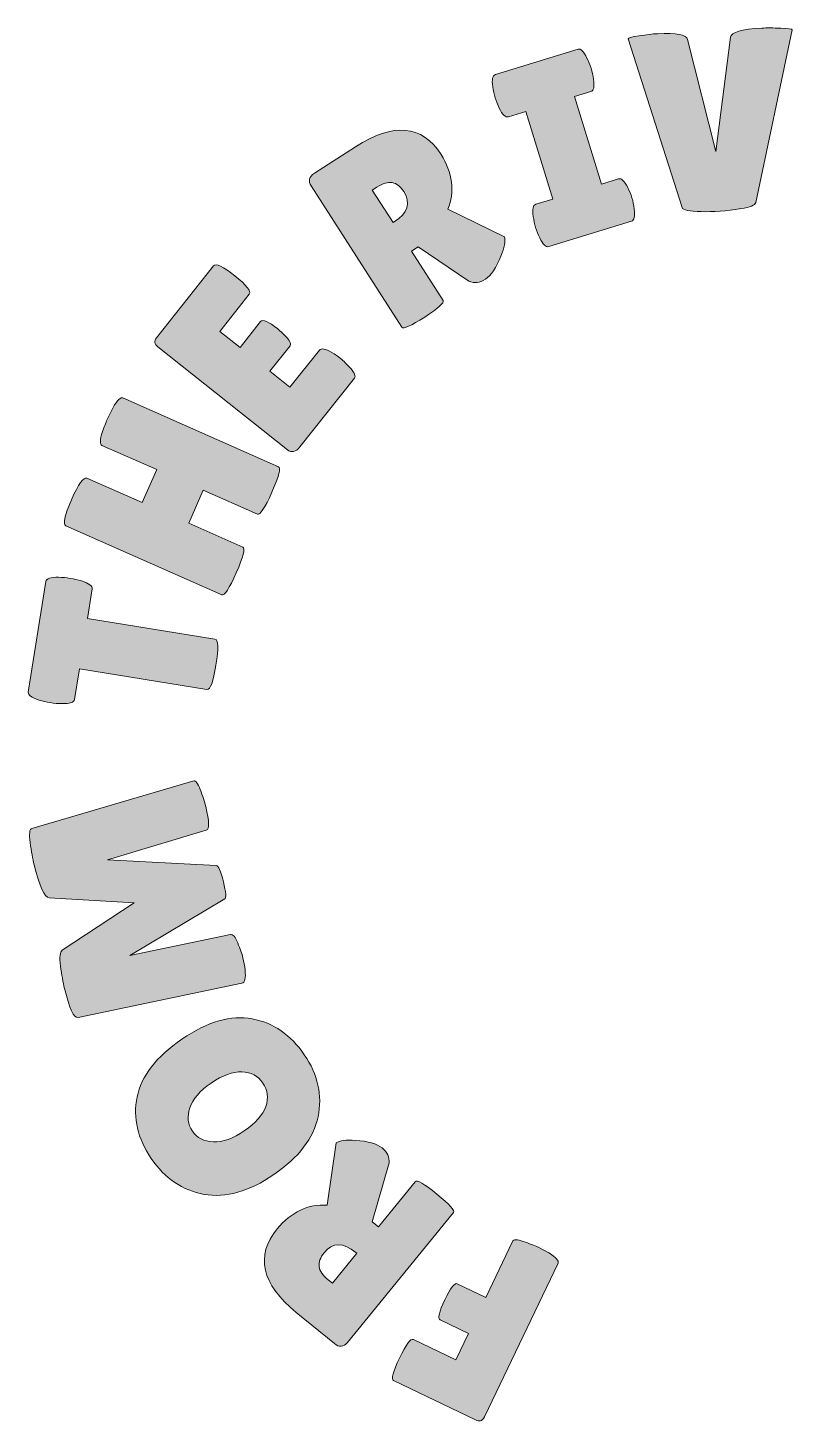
# Model space of a CAD drawing. Extents: x 389 to 737, y -670 to -333.
# Drawn here: x 388.7 to 573, y -668.7 to -333 of the extents above; entities that cross this region are included whole.
import ezdxf

# ---------------------------------------------------------------- set-up
doc = ezdxf.new("R2010")
doc.units = 0
doc.header["$MEASUREMENT"] = 0
doc.layers.add('Layer 1', color=7, linetype='Continuous', lineweight=0)

# ---------------------------------------------------------------- blocks, each defined once
blk = doc.blocks.new('Block_0')
at = {"layer": 'Layer 1', "true_color": 0x231f20, "transparency": 33554687}
h = blk.add_hatch(color=250, dxfattribs=at)
h.dxf.hatch_style = 2
edge = h.paths.add_edge_path()
edge.add_spline(control_points=[(533.45, -335.66), (533.44, -335.45), (534.33, -335.21), (536.11, -334.93), (537.9, -334.65), (539.37, -334.47), (540.53, -334.41), (545.11, -334.17), (547.53, -334.64), (547.8, -335.83), (547.8, -335.83), (554.57, -362.79), (554.57, -362.79), (554.57, -362.79), (558.14, -335.28), (558.14, -335.28), (558.33, -334.07), (560.85, -333.33), (565.72, -333.08), (566.92, -333.01), (568.43, -333.02), (570.26, -333.08), (572.08, -333.15), (573, -333.29), (573.01, -333.5), (573.01, -333.5), (564.23, -375.06), (564.23, -375.06), (564.1, -375.73), (562.9, -376.23), (560.64, -376.56), (557.15, -377.12), (553.97, -377.36), (551.09, -377.28), (548.21, -377.21), (546.67, -376.89), (546.47, -376.32), (546.47, -376.32), (533.45, -335.66), (533.45, -335.66)], knot_values=[0, 0, 0, 0, 1, 1, 1, 2, 2, 2, 3, 3, 3, 4, 4, 4, 5, 5, 5, 6, 6, 6, 7, 7, 7, 8, 8, 8, 9, 9, 9, 10, 10, 10, 11, 11, 11, 12, 12, 12, 13, 13, 13, 13], degree=3, periodic=0)
h = blk.add_hatch(color=250, dxfattribs=at)
h.dxf.hatch_style = 2
edge = h.paths.add_edge_path()
edge.add_spline(control_points=[(515.27, -374.26), (515.27, -374.26), (508.8, -353.16), (508.8, -353.16), (508.8, -353.16), (504.59, -354.45), (504.59, -354.45), (503.92, -354.66), (503.18, -353.96), (502.38, -352.34), (502.01, -351.55), (501.69, -350.72), (501.42, -349.85), (501.16, -348.98), (500.96, -348.11), (500.82, -347.24), (500.57, -345.46), (500.79, -344.46), (501.46, -344.26), (501.46, -344.26), (521.38, -338.15), (521.38, -338.15), (522.05, -337.94), (522.76, -338.65), (523.52, -340.28), (523.93, -341.06), (524.27, -341.89), (524.54, -342.75), (524.81, -343.62), (524.99, -344.5), (525.09, -345.38), (525.37, -347.15), (525.18, -348.14), (524.5, -348.34), (524.5, -348.34), (520.53, -349.56), (520.53, -349.56), (520.53, -349.56), (527.01, -370.66), (527.01, -370.66), (527.01, -370.66), (531.16, -369.39), (531.16, -369.39), (531.83, -369.18), (532.56, -369.89), (533.36, -371.5), (533.77, -372.28), (534.11, -373.11), (534.38, -373.98), (534.65, -374.85), (534.83, -375.72), (534.92, -376.6), (535.17, -378.38), (534.96, -379.38), (534.28, -379.58), (534.28, -379.58), (514.31, -385.71), (514.31, -385.71), (513.64, -385.92), (512.92, -385.21), (512.16, -383.58), (511.75, -382.8), (511.41, -381.98), (511.14, -381.11), (510.88, -380.24), (510.7, -379.36), (510.6, -378.48), (510.32, -376.71), (510.51, -375.72), (511.18, -375.52), (511.18, -375.52), (515.27, -374.26), (515.27, -374.26)], knot_values=[0, 0, 0, 0, 1, 1, 1, 2, 2, 2, 3, 3, 3, 4, 4, 4, 5, 5, 5, 6, 6, 6, 7, 7, 7, 8, 8, 8, 9, 9, 9, 10, 10, 10, 11, 11, 11, 12, 12, 12, 13, 13, 13, 14, 14, 14, 15, 15, 15, 16, 16, 16, 17, 17, 17, 18, 18, 18, 19, 19, 19, 20, 20, 20, 21, 21, 21, 22, 22, 22, 23, 23, 23, 24, 24, 24, 24], degree=3, periodic=0)
h = blk.add_hatch(color=250, dxfattribs=at)
h.dxf.hatch_style = 2
edge = h.paths.add_edge_path()
edge.add_spline(control_points=[(471.77, -372.11), (471.77, -372.11), (476.8, -379.94), (476.8, -379.94), (476.8, -379.94), (477.06, -379.77), (477.06, -379.77), (480.37, -377.65), (481.13, -375.21), (479.37, -372.46), (478.56, -371.21), (477.64, -370.49), (476.61, -370.29), (475.58, -370.1), (474.33, -370.47), (472.87, -371.41), (472.87, -371.41), (471.77, -372.11), (471.77, -372.11)], knot_values=[0, 0, 0, 0, 1, 1, 1, 2, 2, 2, 3, 3, 3, 4, 4, 4, 5, 5, 5, 6, 6, 6, 6], degree=3, periodic=0)
edge = h.paths.add_edge_path()
edge.add_spline(control_points=[(488.84, -398.66), (489.2, -399.22), (487.73, -400.56), (484.42, -402.68), (481.08, -404.82), (479.25, -405.64), (478.91, -405.12), (478.91, -405.12), (457.05, -371.11), (457.05, -371.11), (456.27, -369.9), (456.52, -368.87), (457.81, -368.05), (457.81, -368.05), (467.77, -361.64), (467.77, -361.64), (476.91, -355.76), (483.77, -356.39), (488.36, -363.52), (489.74, -365.67), (490.58, -367.9), (490.88, -370.19), (491.17, -372.48), (490.89, -374.64), (490.03, -376.66), (490.03, -376.66), (503.64, -383.39), (503.64, -383.39), (503.9, -384.4), (503.61, -385.94), (502.78, -388), (501.65, -390.84), (500.41, -392.69), (499.05, -393.57), (497.7, -394.44), (496.38, -394.6), (495.09, -394.05), (495.09, -394.05), (482.85, -385.78), (482.85, -385.78), (482.85, -385.78), (481.23, -386.82), (481.23, -386.82), (481.23, -386.82), (488.84, -398.66), (488.84, -398.66)], knot_values=[0, 0, 0, 0, 1, 1, 1, 2, 2, 2, 3, 3, 3, 4, 4, 4, 5, 5, 5, 6, 6, 6, 7, 7, 7, 8, 8, 8, 9, 9, 9, 10, 10, 10, 11, 11, 11, 12, 12, 12, 13, 13, 13, 14, 14, 14, 15, 15, 15, 15], degree=3, periodic=0)
h = blk.add_hatch(color=250, dxfattribs=at)
h.dxf.hatch_style = 2
edge = h.paths.add_edge_path()
edge.add_spline(control_points=[(444.86, -403.79), (445.35, -403.17), (446.73, -403.76), (449, -405.56), (449.67, -406.1), (450.42, -406.81), (451.23, -407.69), (452.03, -408.57), (452.28, -409.2), (451.97, -409.59), (451.97, -409.59), (447.08, -415.76), (447.08, -415.76), (447.08, -415.76), (451.93, -419.61), (451.93, -419.61), (451.93, -419.61), (459.03, -410.68), (459.03, -410.68), (459.46, -410.13), (460.47, -410.32), (462.05, -411.26), (462.74, -411.65), (463.44, -412.12), (464.13, -412.67), (464.83, -413.23), (465.65, -414.04), (466.59, -415.1), (467.54, -416.17), (467.83, -416.93), (467.47, -417.39), (467.47, -417.39), (454.29, -433.99), (454.29, -433.99), (453.31, -435.22), (452.32, -435.44), (451.32, -434.64), (451.32, -434.64), (420.1, -409.85), (420.1, -409.85), (419.26, -409.18), (419.13, -408.48), (419.72, -407.73), (419.72, -407.73), (433.52, -390.35), (433.52, -390.35), (434.06, -389.67), (435.77, -390.47), (438.63, -392.74), (441.5, -395.02), (442.66, -396.49), (442.12, -397.17), (442.12, -397.17), (434.99, -406.16), (434.99, -406.16), (434.99, -406.16), (439.89, -410.05), (439.89, -410.05), (439.89, -410.05), (444.86, -403.79), (444.86, -403.79)], knot_values=[0, 0, 0, 0, 1, 1, 1, 2, 2, 2, 3, 3, 3, 4, 4, 4, 5, 5, 5, 6, 6, 6, 7, 7, 7, 8, 8, 8, 9, 9, 9, 10, 10, 10, 11, 11, 11, 12, 12, 12, 13, 13, 13, 14, 14, 14, 15, 15, 15, 16, 16, 16, 17, 17, 17, 18, 18, 18, 19, 19, 19, 20, 20, 20, 20], degree=3, periodic=0)
h = blk.add_hatch(color=250, dxfattribs=at)
h.dxf.hatch_style = 2
edge = h.paths.add_edge_path()
edge.add_spline(control_points=[(449.14, -438.74), (449.79, -439.02), (449.26, -441.08), (447.57, -444.89), (445.88, -448.71), (444.72, -450.48), (444.08, -450.19), (444.08, -450.19), (431.04, -444.42), (431.04, -444.42), (431.04, -444.42), (427.52, -452.36), (427.52, -452.36), (427.52, -452.36), (440.56, -458.13), (440.56, -458.13), (441.21, -458.41), (440.68, -460.47), (438.99, -464.28), (437.3, -468.1), (436.14, -469.87), (435.5, -469.58), (435.5, -469.58), (397.9, -452.95), (397.9, -452.95), (397.11, -452.6), (397.56, -450.51), (399.25, -446.7), (400.94, -442.88), (402.18, -441.15), (402.97, -441.5), (402.97, -441.5), (416.3, -447.39), (416.3, -447.39), (416.3, -447.39), (419.81, -439.45), (419.81, -439.45), (419.81, -439.45), (406.6, -433.61), (406.6, -433.61), (406.07, -433.38), (406.11, -432.26), (406.72, -430.27), (407.08, -429.26), (407.47, -428.28), (407.89, -427.33), (407.89, -427.33), (409.28, -424.49), (409.28, -424.49), (410.34, -422.7), (411.14, -421.92), (411.67, -422.16), (411.67, -422.16), (449.14, -438.74), (449.14, -438.74)], knot_values=[0, 0, 0, 0, 1, 1, 1, 2, 2, 2, 3, 3, 3, 4, 4, 4, 5, 5, 5, 6, 6, 6, 7, 7, 7, 8, 8, 8, 9, 9, 9, 10, 10, 10, 11, 11, 11, 12, 12, 12, 13, 13, 13, 14, 14, 14, 15, 15, 15, 16, 16, 16, 17, 17, 17, 18, 18, 18, 18], degree=3, periodic=0)
h = blk.add_hatch(color=250, dxfattribs=at)
h.dxf.hatch_style = 2
edge = h.paths.add_edge_path()
edge.add_spline(control_points=[(433.84, -480.26), (434.65, -480.39), (434.74, -482.47), (434.09, -486.52), (433.45, -490.56), (432.71, -492.51), (431.9, -492.38), (431.9, -492.38), (401.16, -487.47), (401.16, -487.47), (401.16, -487.47), (399.99, -494.81), (399.99, -494.81), (399.88, -495.51), (398.86, -495.85), (396.94, -495.83), (396.02, -495.81), (395.09, -495.73), (394.15, -495.58), (393.22, -495.43), (392.31, -495.22), (391.43, -494.95), (389.6, -494.37), (388.74, -493.73), (388.85, -493.03), (388.85, -493.03), (393.1, -466.4), (393.1, -466.4), (393.22, -465.71), (394.23, -465.37), (396.16, -465.38), (397.07, -465.4), (398, -465.49), (398.94, -465.64), (399.88, -465.79), (400.79, -466), (401.67, -466.26), (403.5, -466.85), (404.36, -467.49), (404.25, -468.18), (404.25, -468.18), (403.1, -475.35), (403.1, -475.35), (403.1, -475.35), (433.84, -480.26), (433.84, -480.26)], knot_values=[0, 0, 0, 0, 1, 1, 1, 2, 2, 2, 3, 3, 3, 4, 4, 4, 5, 5, 5, 6, 6, 6, 7, 7, 7, 8, 8, 8, 9, 9, 9, 10, 10, 10, 11, 11, 11, 12, 12, 12, 13, 13, 13, 14, 14, 14, 15, 15, 15, 15], degree=3, periodic=0)
h = blk.add_hatch(color=250, dxfattribs=at)
h.dxf.hatch_style = 2
edge = h.paths.add_edge_path()
edge.add_spline(control_points=[(431.63, -520.62), (432.51, -524.19), (432.55, -526.08), (431.75, -526.28), (431.75, -526.28), (407.91, -533.48), (407.91, -533.48), (407.91, -533.48), (434.16, -534.81), (434.16, -534.81), (434.68, -534.85), (435.26, -536.16), (435.89, -538.73), (436.52, -541.3), (436.63, -542.68), (436.21, -542.86), (436.21, -542.86), (413.33, -556.53), (413.33, -556.53), (413.33, -556.53), (437.56, -551.47), (437.56, -551.47), (438.17, -551.36), (438.77, -552.02), (439.35, -553.46), (439.94, -554.89), (440.35, -556.09), (440.6, -557.08), (440.84, -558.06), (441.01, -559.03), (441.12, -559.98), (441.31, -561.98), (441.04, -563.04), (440.31, -563.18), (440.31, -563.18), (400.83, -571.42), (400.83, -571.42), (399.87, -571.66), (398.79, -569.33), (397.58, -564.43), (397.23, -562.98), (396.9, -561.19), (396.61, -559.05), (396.32, -556.91), (396.46, -555.64), (397.05, -555.24), (397.05, -555.24), (414.35, -543.83), (414.35, -543.83), (414.35, -543.83), (393.88, -542.61), (393.88, -542.61), (392.75, -542.5), (391.54, -539.86), (390.27, -534.69), (389.9, -533.2), (389.58, -531.4), (389.29, -529.28), (389, -527.16), (389.14, -526.03), (389.7, -525.89), (389.7, -525.89), (428.77, -514.43), (428.77, -514.43), (429.21, -514.32), (429.72, -515.02), (430.31, -516.54), (430.9, -518.06), (431.34, -519.42), (431.63, -520.62)], knot_values=[0, 0, 0, 0, 1, 1, 1, 2, 2, 2, 3, 3, 3, 4, 4, 4, 5, 5, 5, 6, 6, 6, 7, 7, 7, 8, 8, 8, 9, 9, 9, 10, 10, 10, 11, 11, 11, 12, 12, 12, 13, 13, 13, 14, 14, 14, 15, 15, 15, 16, 16, 16, 17, 17, 17, 18, 18, 18, 19, 19, 19, 20, 20, 20, 21, 21, 21, 22, 22, 22, 23, 23, 23, 23], degree=3, periodic=0)
h = blk.add_hatch(color=250, dxfattribs=at)
h.dxf.hatch_style = 2
edge = h.paths.add_edge_path()
edge.add_spline(control_points=[(428.41, -598.82), (429.53, -600.46), (431.22, -601.32), (433.47, -601.4), (435.73, -601.49), (438.22, -600.6), (440.93, -598.75), (443.65, -596.89), (445.36, -594.94), (446.09, -592.89), (446.82, -590.84), (446.59, -588.95), (445.41, -587.23), (444.24, -585.51), (442.55, -584.61), (440.34, -584.54), (438.14, -584.47), (435.68, -585.36), (432.95, -587.23), (430.22, -589.1), (428.5, -591.09), (427.79, -593.2), (427.08, -595.31), (427.29, -597.19), (428.41, -598.82)], knot_values=[0, 0, 0, 0, 1, 1, 1, 2, 2, 2, 3, 3, 3, 4, 4, 4, 5, 5, 5, 6, 6, 6, 7, 7, 7, 8, 8, 8, 8], degree=3, periodic=0)
edge = h.paths.add_edge_path()
edge.add_spline(control_points=[(455.39, -580.41), (458.67, -585.2), (459.77, -590.18), (458.7, -595.35), (457.63, -600.51), (454.08, -605.15), (448.06, -609.27), (442.03, -613.39), (436.43, -614.98), (431.23, -614.05), (426.04, -613.12), (421.79, -610.24), (418.49, -605.42), (415.19, -600.59), (414.05, -595.65), (415.08, -590.59), (416.1, -585.53), (419.71, -580.89), (425.9, -576.65), (432.09, -572.42), (437.74, -570.79), (442.83, -571.76), (447.93, -572.73), (452.12, -575.61), (455.39, -580.41)], knot_values=[0, 0, 0, 0, 1, 1, 1, 2, 2, 2, 3, 3, 3, 4, 4, 4, 5, 5, 5, 6, 6, 6, 7, 7, 7, 8, 8, 8, 8], degree=3, periodic=0)
h = blk.add_hatch(color=250, dxfattribs=at)
h.dxf.hatch_style = 2
edge = h.paths.add_edge_path()
edge.add_spline(control_points=[(462.18, -635.45), (462.18, -635.45), (468.07, -628.25), (468.07, -628.25), (468.07, -628.25), (467.83, -628.05), (467.83, -628.05), (464.79, -625.57), (462.23, -625.59), (460.17, -628.12), (459.23, -629.27), (458.82, -630.37), (458.96, -631.41), (459.09, -632.46), (459.83, -633.53), (461.17, -634.63), (461.17, -634.63), (462.18, -635.45), (462.18, -635.45)], knot_values=[0, 0, 0, 0, 1, 1, 1, 2, 2, 2, 3, 3, 3, 4, 4, 4, 5, 5, 5, 6, 6, 6, 6], degree=3, periodic=0)
edge = h.paths.add_edge_path()
edge.add_spline(control_points=[(482.15, -611.01), (482.57, -610.5), (484.3, -611.49), (487.34, -613.97), (490.41, -616.48), (491.75, -617.98), (491.36, -618.46), (491.36, -618.46), (465.78, -649.76), (465.78, -649.76), (464.87, -650.88), (463.82, -650.96), (462.63, -649.99), (462.63, -649.99), (453.46, -642.5), (453.46, -642.5), (445.04, -635.62), (443.52, -628.9), (448.88, -622.34), (450.5, -620.35), (452.36, -618.87), (454.44, -617.88), (456.53, -616.89), (458.67, -616.49), (460.87, -616.68), (460.87, -616.68), (463.06, -601.65), (463.06, -601.65), (463.94, -601.1), (465.49, -600.9), (467.71, -601.05), (470.76, -601.25), (472.9, -601.85), (474.15, -602.87), (475.4, -603.89), (475.96, -605.1), (475.84, -606.49), (475.84, -606.49), (471.76, -620.7), (471.76, -620.7), (471.76, -620.7), (473.25, -621.91), (473.25, -621.91), (473.25, -621.91), (482.15, -611.01), (482.15, -611.01)], knot_values=[0, 0, 0, 0, 1, 1, 1, 2, 2, 2, 3, 3, 3, 4, 4, 4, 5, 5, 5, 6, 6, 6, 7, 7, 7, 8, 8, 8, 9, 9, 9, 10, 10, 10, 11, 11, 11, 12, 12, 12, 13, 13, 13, 14, 14, 14, 15, 15, 15, 15], degree=3, periodic=0)
h = blk.add_hatch(color=250, dxfattribs=at)
h.dxf.hatch_style = 2
edge = h.paths.add_edge_path()
edge.add_spline(control_points=[(476.93, -658.91), (476.3, -658.6), (476.77, -656.8), (478.35, -653.51), (479.94, -650.21), (481.04, -648.71), (481.68, -649.01), (481.68, -649.01), (491.91, -653.92), (491.91, -653.92), (491.91, -653.92), (494.96, -647.55), (494.96, -647.55), (494.96, -647.55), (488.14, -644.28), (488.14, -644.28), (487.51, -643.97), (487.89, -642.38), (489.27, -639.49), (490.66, -636.6), (491.65, -635.3), (492.24, -635.59), (492.24, -635.59), (499.12, -638.88), (499.12, -638.88), (499.12, -638.88), (505.58, -625.41), (505.58, -625.41), (505.83, -624.89), (506.7, -624.88), (508.18, -625.38), (509.65, -625.89), (510.86, -626.36), (511.79, -626.81), (511.79, -626.81), (514.36, -628.18), (514.36, -628.18), (516.08, -629.28), (516.82, -630.09), (516.57, -630.61), (516.57, -630.61), (498.81, -667.62), (498.81, -667.62), (498.53, -668.21), (498.22, -668.55), (497.89, -668.62), (497.56, -668.69), (497.15, -668.61), (496.66, -668.37), (496.66, -668.37), (476.93, -658.91), (476.93, -658.91)], knot_values=[0, 0, 0, 0, 1, 1, 1, 2, 2, 2, 3, 3, 3, 4, 4, 4, 5, 5, 5, 6, 6, 6, 7, 7, 7, 8, 8, 8, 9, 9, 9, 10, 10, 10, 11, 11, 11, 12, 12, 12, 13, 13, 13, 14, 14, 14, 15, 15, 15, 16, 16, 16, 17, 17, 17, 17], degree=3, periodic=0)
at = {"layer": 'Layer 1'}
for points, knots in [([(533.45, -335.66), (533.44, -335.45), (534.33, -335.21), (536.11, -334.93), (537.9, -334.65), (539.37, -334.47), (540.53, -334.41), (545.11, -334.17), (547.53, -334.64), (547.8, -335.83), (547.8, -335.83), (554.57, -362.79), (554.57, -362.79), (554.57, -362.79), (558.14, -335.28), (558.14, -335.28), (558.33, -334.07), (560.85, -333.33), (565.72, -333.08), (566.92, -333.01), (568.43, -333.02), (570.26, -333.08), (572.08, -333.15), (573, -333.29), (573.01, -333.5), (573.01, -333.5), (564.23, -375.06), (564.23, -375.06), (564.1, -375.73), (562.9, -376.23), (560.64, -376.56), (557.15, -377.12), (553.97, -377.36), (551.09, -377.28), (548.21, -377.21), (546.67, -376.89), (546.47, -376.32), (546.47, -376.32), (533.45, -335.66), (533.45, -335.66)], [0, 0, 0, 0, 1, 1, 1, 2, 2, 2, 3, 3, 3, 4, 4, 4, 5, 5, 5, 6, 6, 6, 7, 7, 7, 8, 8, 8, 9, 9, 9, 10, 10, 10, 11, 11, 11, 12, 12, 12, 13, 13, 13, 13]), ([(515.27, -374.26), (515.27, -374.26), (508.8, -353.16), (508.8, -353.16), (508.8, -353.16), (504.59, -354.45), (504.59, -354.45), (503.92, -354.66), (503.18, -353.96), (502.38, -352.34), (502.01, -351.55), (501.69, -350.72), (501.42, -349.85), (501.16, -348.98), (500.96, -348.11), (500.82, -347.24), (500.57, -345.46), (500.79, -344.46), (501.46, -344.26), (501.46, -344.26), (521.38, -338.15), (521.38, -338.15), (522.05, -337.94), (522.76, -338.65), (523.52, -340.28), (523.93, -341.06), (524.27, -341.89), (524.54, -342.75), (524.81, -343.62), (524.99, -344.5), (525.09, -345.38), (525.37, -347.15), (525.18, -348.14), (524.5, -348.34), (524.5, -348.34), (520.53, -349.56), (520.53, -349.56), (520.53, -349.56), (527.01, -370.66), (527.01, -370.66), (527.01, -370.66), (531.16, -369.39), (531.16, -369.39), (531.83, -369.18), (532.56, -369.89), (533.36, -371.5), (533.77, -372.28), (534.11, -373.11), (534.38, -373.98), (534.65, -374.85), (534.83, -375.72), (534.92, -376.6), (535.17, -378.38), (534.96, -379.38), (534.28, -379.58), (534.28, -379.58), (514.31, -385.71), (514.31, -385.71), (513.64, -385.92), (512.92, -385.21), (512.16, -383.58), (511.75, -382.8), (511.41, -381.98), (511.14, -381.11), (510.88, -380.24), (510.7, -379.36), (510.6, -378.48), (510.32, -376.71), (510.51, -375.72), (511.18, -375.52), (511.18, -375.52), (515.27, -374.26), (515.27, -374.26)], [0, 0, 0, 0, 1, 1, 1, 2, 2, 2, 3, 3, 3, 4, 4, 4, 5, 5, 5, 6, 6, 6, 7, 7, 7, 8, 8, 8, 9, 9, 9, 10, 10, 10, 11, 11, 11, 12, 12, 12, 13, 13, 13, 14, 14, 14, 15, 15, 15, 16, 16, 16, 17, 17, 17, 18, 18, 18, 19, 19, 19, 20, 20, 20, 21, 21, 21, 22, 22, 22, 23, 23, 23, 24, 24, 24, 24]), ([(488.84, -398.66), (489.2, -399.22), (487.73, -400.56), (484.42, -402.68), (481.08, -404.82), (479.25, -405.64), (478.91, -405.12), (478.91, -405.12), (457.05, -371.11), (457.05, -371.11), (456.27, -369.9), (456.52, -368.87), (457.81, -368.05), (457.81, -368.05), (467.77, -361.64), (467.77, -361.64), (476.91, -355.76), (483.77, -356.39), (488.36, -363.52), (489.74, -365.67), (490.58, -367.9), (490.88, -370.19), (491.17, -372.48), (490.89, -374.64), (490.03, -376.66), (490.03, -376.66), (503.64, -383.39), (503.64, -383.39), (503.9, -384.4), (503.61, -385.94), (502.78, -388), (501.65, -390.84), (500.41, -392.69), (499.05, -393.57), (497.7, -394.44), (496.38, -394.6), (495.09, -394.05), (495.09, -394.05), (482.85, -385.78), (482.85, -385.78), (482.85, -385.78), (481.23, -386.82), (481.23, -386.82), (481.23, -386.82), (488.84, -398.66), (488.84, -398.66)], [0, 0, 0, 0, 1, 1, 1, 2, 2, 2, 3, 3, 3, 4, 4, 4, 5, 5, 5, 6, 6, 6, 7, 7, 7, 8, 8, 8, 9, 9, 9, 10, 10, 10, 11, 11, 11, 12, 12, 12, 13, 13, 13, 14, 14, 14, 15, 15, 15, 15]), ([(471.77, -372.11), (471.77, -372.11), (476.8, -379.94), (476.8, -379.94), (476.8, -379.94), (477.06, -379.77), (477.06, -379.77), (480.37, -377.65), (481.13, -375.21), (479.37, -372.46), (478.56, -371.21), (477.64, -370.49), (476.61, -370.29), (475.58, -370.1), (474.33, -370.47), (472.87, -371.41), (472.87, -371.41), (471.77, -372.11), (471.77, -372.11)], [0, 0, 0, 0, 1, 1, 1, 2, 2, 2, 3, 3, 3, 4, 4, 4, 5, 5, 5, 6, 6, 6, 6]), ([(444.86, -403.79), (445.35, -403.17), (446.73, -403.76), (449, -405.56), (449.67, -406.1), (450.42, -406.81), (451.23, -407.69), (452.03, -408.57), (452.28, -409.2), (451.97, -409.59), (451.97, -409.59), (447.08, -415.76), (447.08, -415.76), (447.08, -415.76), (451.93, -419.61), (451.93, -419.61), (451.93, -419.61), (459.03, -410.68), (459.03, -410.68), (459.46, -410.13), (460.47, -410.32), (462.05, -411.26), (462.74, -411.65), (463.44, -412.12), (464.13, -412.67), (464.83, -413.23), (465.65, -414.04), (466.59, -415.1), (467.54, -416.17), (467.83, -416.93), (467.47, -417.39), (467.47, -417.39), (454.29, -433.99), (454.29, -433.99), (453.31, -435.22), (452.32, -435.44), (451.32, -434.64), (451.32, -434.64), (420.1, -409.85), (420.1, -409.85), (419.26, -409.18), (419.13, -408.48), (419.72, -407.73), (419.72, -407.73), (433.52, -390.35), (433.52, -390.35), (434.06, -389.67), (435.77, -390.47), (438.63, -392.74), (441.5, -395.02), (442.66, -396.49), (442.12, -397.17), (442.12, -397.17), (434.99, -406.16), (434.99, -406.16), (434.99, -406.16), (439.89, -410.05), (439.89, -410.05), (439.89, -410.05), (444.86, -403.79), (444.86, -403.79)], [0, 0, 0, 0, 1, 1, 1, 2, 2, 2, 3, 3, 3, 4, 4, 4, 5, 5, 5, 6, 6, 6, 7, 7, 7, 8, 8, 8, 9, 9, 9, 10, 10, 10, 11, 11, 11, 12, 12, 12, 13, 13, 13, 14, 14, 14, 15, 15, 15, 16, 16, 16, 17, 17, 17, 18, 18, 18, 19, 19, 19, 20, 20, 20, 20]), ([(449.14, -438.74), (449.79, -439.02), (449.26, -441.08), (447.57, -444.89), (445.88, -448.71), (444.72, -450.48), (444.08, -450.19), (444.08, -450.19), (431.04, -444.42), (431.04, -444.42), (431.04, -444.42), (427.52, -452.36), (427.52, -452.36), (427.52, -452.36), (440.56, -458.13), (440.56, -458.13), (441.21, -458.41), (440.68, -460.47), (438.99, -464.28), (437.3, -468.1), (436.14, -469.87), (435.5, -469.58), (435.5, -469.58), (397.9, -452.95), (397.9, -452.95), (397.11, -452.6), (397.56, -450.51), (399.25, -446.7), (400.94, -442.88), (402.18, -441.15), (402.97, -441.5), (402.97, -441.5), (416.3, -447.39), (416.3, -447.39), (416.3, -447.39), (419.81, -439.45), (419.81, -439.45), (419.81, -439.45), (406.6, -433.61), (406.6, -433.61), (406.07, -433.38), (406.11, -432.26), (406.72, -430.27), (407.08, -429.26), (407.47, -428.28), (407.89, -427.33), (407.89, -427.33), (409.28, -424.49), (409.28, -424.49), (410.34, -422.7), (411.14, -421.92), (411.67, -422.16), (411.67, -422.16), (449.14, -438.74), (449.14, -438.74)], [0, 0, 0, 0, 1, 1, 1, 2, 2, 2, 3, 3, 3, 4, 4, 4, 5, 5, 5, 6, 6, 6, 7, 7, 7, 8, 8, 8, 9, 9, 9, 10, 10, 10, 11, 11, 11, 12, 12, 12, 13, 13, 13, 14, 14, 14, 15, 15, 15, 16, 16, 16, 17, 17, 17, 18, 18, 18, 18]), ([(433.84, -480.26), (434.65, -480.39), (434.74, -482.47), (434.09, -486.52), (433.45, -490.56), (432.71, -492.51), (431.9, -492.38), (431.9, -492.38), (401.16, -487.47), (401.16, -487.47), (401.16, -487.47), (399.99, -494.81), (399.99, -494.81), (399.88, -495.51), (398.86, -495.85), (396.94, -495.83), (396.02, -495.81), (395.09, -495.73), (394.15, -495.58), (393.22, -495.43), (392.31, -495.22), (391.43, -494.95), (389.6, -494.37), (388.74, -493.73), (388.85, -493.03), (388.85, -493.03), (393.1, -466.4), (393.1, -466.4), (393.22, -465.71), (394.23, -465.37), (396.16, -465.38), (397.07, -465.4), (398, -465.49), (398.94, -465.64), (399.88, -465.79), (400.79, -466), (401.67, -466.26), (403.5, -466.85), (404.36, -467.49), (404.25, -468.18), (404.25, -468.18), (403.1, -475.35), (403.1, -475.35), (403.1, -475.35), (433.84, -480.26), (433.84, -480.26)], [0, 0, 0, 0, 1, 1, 1, 2, 2, 2, 3, 3, 3, 4, 4, 4, 5, 5, 5, 6, 6, 6, 7, 7, 7, 8, 8, 8, 9, 9, 9, 10, 10, 10, 11, 11, 11, 12, 12, 12, 13, 13, 13, 14, 14, 14, 15, 15, 15, 15]), ([(431.63, -520.62), (432.51, -524.19), (432.55, -526.08), (431.75, -526.28), (431.75, -526.28), (407.91, -533.48), (407.91, -533.48), (407.91, -533.48), (434.16, -534.81), (434.16, -534.81), (434.68, -534.85), (435.26, -536.16), (435.89, -538.73), (436.52, -541.3), (436.63, -542.68), (436.21, -542.86), (436.21, -542.86), (413.33, -556.53), (413.33, -556.53), (413.33, -556.53), (437.56, -551.47), (437.56, -551.47), (438.17, -551.36), (438.77, -552.02), (439.35, -553.46), (439.94, -554.89), (440.35, -556.09), (440.6, -557.08), (440.84, -558.06), (441.01, -559.03), (441.12, -559.98), (441.31, -561.98), (441.04, -563.04), (440.31, -563.18), (440.31, -563.18), (400.83, -571.42), (400.83, -571.42), (399.87, -571.66), (398.79, -569.33), (397.58, -564.43), (397.23, -562.98), (396.9, -561.19), (396.61, -559.05), (396.32, -556.91), (396.46, -555.64), (397.05, -555.24), (397.05, -555.24), (414.35, -543.83), (414.35, -543.83), (414.35, -543.83), (393.88, -542.61), (393.88, -542.61), (392.75, -542.5), (391.54, -539.86), (390.27, -534.69), (389.9, -533.2), (389.58, -531.4), (389.29, -529.28), (389, -527.16), (389.14, -526.03), (389.7, -525.89), (389.7, -525.89), (428.77, -514.43), (428.77, -514.43), (429.21, -514.32), (429.72, -515.02), (430.31, -516.54), (430.9, -518.06), (431.34, -519.42), (431.63, -520.62)], [0, 0, 0, 0, 1, 1, 1, 2, 2, 2, 3, 3, 3, 4, 4, 4, 5, 5, 5, 6, 6, 6, 7, 7, 7, 8, 8, 8, 9, 9, 9, 10, 10, 10, 11, 11, 11, 12, 12, 12, 13, 13, 13, 14, 14, 14, 15, 15, 15, 16, 16, 16, 17, 17, 17, 18, 18, 18, 19, 19, 19, 20, 20, 20, 21, 21, 21, 22, 22, 22, 23, 23, 23, 23]), ([(455.39, -580.41), (458.67, -585.2), (459.77, -590.18), (458.7, -595.35), (457.63, -600.51), (454.08, -605.15), (448.06, -609.27), (442.03, -613.39), (436.43, -614.98), (431.23, -614.05), (426.04, -613.12), (421.79, -610.24), (418.49, -605.42), (415.19, -600.59), (414.05, -595.65), (415.08, -590.59), (416.1, -585.53), (419.71, -580.89), (425.9, -576.65), (432.09, -572.42), (437.74, -570.79), (442.83, -571.76), (447.93, -572.73), (452.12, -575.61), (455.39, -580.41)], [0, 0, 0, 0, 1, 1, 1, 2, 2, 2, 3, 3, 3, 4, 4, 4, 5, 5, 5, 6, 6, 6, 7, 7, 7, 8, 8, 8, 8]), ([(428.41, -598.82), (429.53, -600.46), (431.22, -601.32), (433.47, -601.4), (435.73, -601.49), (438.22, -600.6), (440.93, -598.75), (443.65, -596.89), (445.36, -594.94), (446.09, -592.89), (446.82, -590.84), (446.59, -588.95), (445.41, -587.23), (444.24, -585.51), (442.55, -584.61), (440.34, -584.54), (438.14, -584.47), (435.68, -585.36), (432.95, -587.23), (430.22, -589.1), (428.5, -591.09), (427.79, -593.2), (427.08, -595.31), (427.29, -597.19), (428.41, -598.82)], [0, 0, 0, 0, 1, 1, 1, 2, 2, 2, 3, 3, 3, 4, 4, 4, 5, 5, 5, 6, 6, 6, 7, 7, 7, 8, 8, 8, 8]), ([(482.15, -611.01), (482.57, -610.5), (484.3, -611.49), (487.34, -613.97), (490.41, -616.48), (491.75, -617.98), (491.36, -618.46), (491.36, -618.46), (465.78, -649.76), (465.78, -649.76), (464.87, -650.88), (463.82, -650.96), (462.63, -649.99), (462.63, -649.99), (453.46, -642.5), (453.46, -642.5), (445.04, -635.62), (443.52, -628.9), (448.88, -622.34), (450.5, -620.35), (452.36, -618.87), (454.44, -617.88), (456.53, -616.89), (458.67, -616.49), (460.87, -616.68), (460.87, -616.68), (463.06, -601.65), (463.06, -601.65), (463.94, -601.1), (465.49, -600.9), (467.71, -601.05), (470.76, -601.25), (472.9, -601.85), (474.15, -602.87), (475.4, -603.89), (475.96, -605.1), (475.84, -606.49), (475.84, -606.49), (471.76, -620.7), (471.76, -620.7), (471.76, -620.7), (473.25, -621.91), (473.25, -621.91), (473.25, -621.91), (482.15, -611.01), (482.15, -611.01)], [0, 0, 0, 0, 1, 1, 1, 2, 2, 2, 3, 3, 3, 4, 4, 4, 5, 5, 5, 6, 6, 6, 7, 7, 7, 8, 8, 8, 9, 9, 9, 10, 10, 10, 11, 11, 11, 12, 12, 12, 13, 13, 13, 14, 14, 14, 15, 15, 15, 15]), ([(462.18, -635.45), (462.18, -635.45), (468.07, -628.25), (468.07, -628.25), (468.07, -628.25), (467.83, -628.05), (467.83, -628.05), (464.79, -625.57), (462.23, -625.59), (460.17, -628.12), (459.23, -629.27), (458.82, -630.37), (458.96, -631.41), (459.09, -632.46), (459.83, -633.53), (461.17, -634.63), (461.17, -634.63), (462.18, -635.45), (462.18, -635.45)], [0, 0, 0, 0, 1, 1, 1, 2, 2, 2, 3, 3, 3, 4, 4, 4, 5, 5, 5, 6, 6, 6, 6]), ([(476.93, -658.91), (476.3, -658.6), (476.77, -656.8), (478.35, -653.51), (479.94, -650.21), (481.04, -648.71), (481.68, -649.01), (481.68, -649.01), (491.91, -653.92), (491.91, -653.92), (491.91, -653.92), (494.96, -647.55), (494.96, -647.55), (494.96, -647.55), (488.14, -644.28), (488.14, -644.28), (487.51, -643.97), (487.89, -642.38), (489.27, -639.49), (490.66, -636.6), (491.65, -635.3), (492.24, -635.59), (492.24, -635.59), (499.12, -638.88), (499.12, -638.88), (499.12, -638.88), (505.58, -625.41), (505.58, -625.41), (505.83, -624.89), (506.7, -624.88), (508.18, -625.38), (509.65, -625.89), (510.86, -626.36), (511.79, -626.81), (511.79, -626.81), (514.36, -628.18), (514.36, -628.18), (516.08, -629.28), (516.82, -630.09), (516.57, -630.61), (516.57, -630.61), (498.81, -667.62), (498.81, -667.62), (498.53, -668.21), (498.22, -668.55), (497.89, -668.62), (497.56, -668.69), (497.15, -668.61), (496.66, -668.37), (496.66, -668.37), (476.93, -658.91), (476.93, -658.91)], [0, 0, 0, 0, 1, 1, 1, 2, 2, 2, 3, 3, 3, 4, 4, 4, 5, 5, 5, 6, 6, 6, 7, 7, 7, 8, 8, 8, 9, 9, 9, 10, 10, 10, 11, 11, 11, 12, 12, 12, 13, 13, 13, 14, 14, 14, 15, 15, 15, 16, 16, 16, 17, 17, 17, 17])]:
    blk.add_open_spline(points, degree=3, knots=knots, dxfattribs=at)

msp = doc.modelspace()

# ---------------------------------------------------------------- block references
at = {"layer": 'Layer 1'}
msp.add_blockref('Block_0', (0, 0), dxfattribs=at)

doc.saveas('drawing.dxf')
